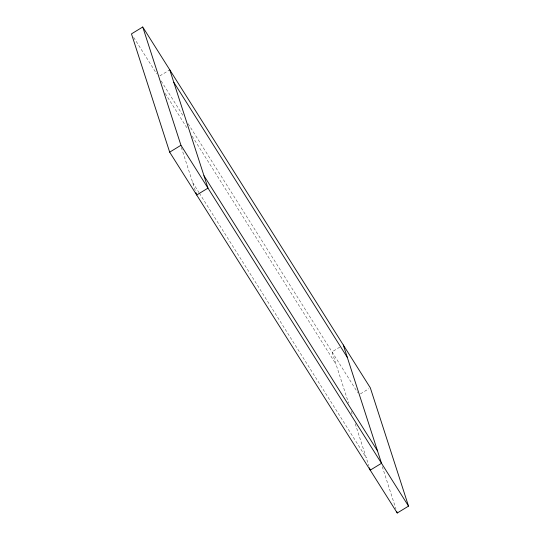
<?xml version="1.0" encoding="UTF-8"?>
<svg xmlns="http://www.w3.org/2000/svg" width="540" height="540" viewBox="0 0 540 540"><rect width="100%" height="100%" fill="white"/><g stroke="black" fill="none" stroke-linecap="round" stroke-linejoin="round"><path stroke-width="0.41" stroke-dasharray="2.7 2.03" d="M159.901 75.863L169.067 70.274M339.781 347.146L332.026 351.877L348.55 403.049M360.457 393.863L368.914 388.699M133.684 37.388L156.715 73.913M161.19 81L183.668 116.64M188.163 123.768L357.716 392.614M165.206 93.44L187.684 129.08M192.179 136.208L336.042 364.318M192.672 182.56L198.97 192.537M199.415 193.253L366.208 457.718M382.28 466.648L395.955 509.004M351.257 411.419L352.674 415.8M355.246 423.772L368.773 465.649M181.332 147.434L195.44 191.113"/><path stroke-width="0.81" d="M142.749 27L131.47 33.878L169.675 152.159L397.251 513L408.53 506.122L370.325 387.842L142.749 27L180.954 145.28L408.53 506.122M169.675 152.159L180.954 145.28M173.792 82.283L347.328 357.44M203.958 175.682L377.494 450.839M343.305 344.999L381.51 463.28L370.231 470.158L369.475 467.822M396.731 511.4L397.251 513M169.769 69.842L207.974 188.123L196.695 195.001L195.939 192.665"/></g></svg>
